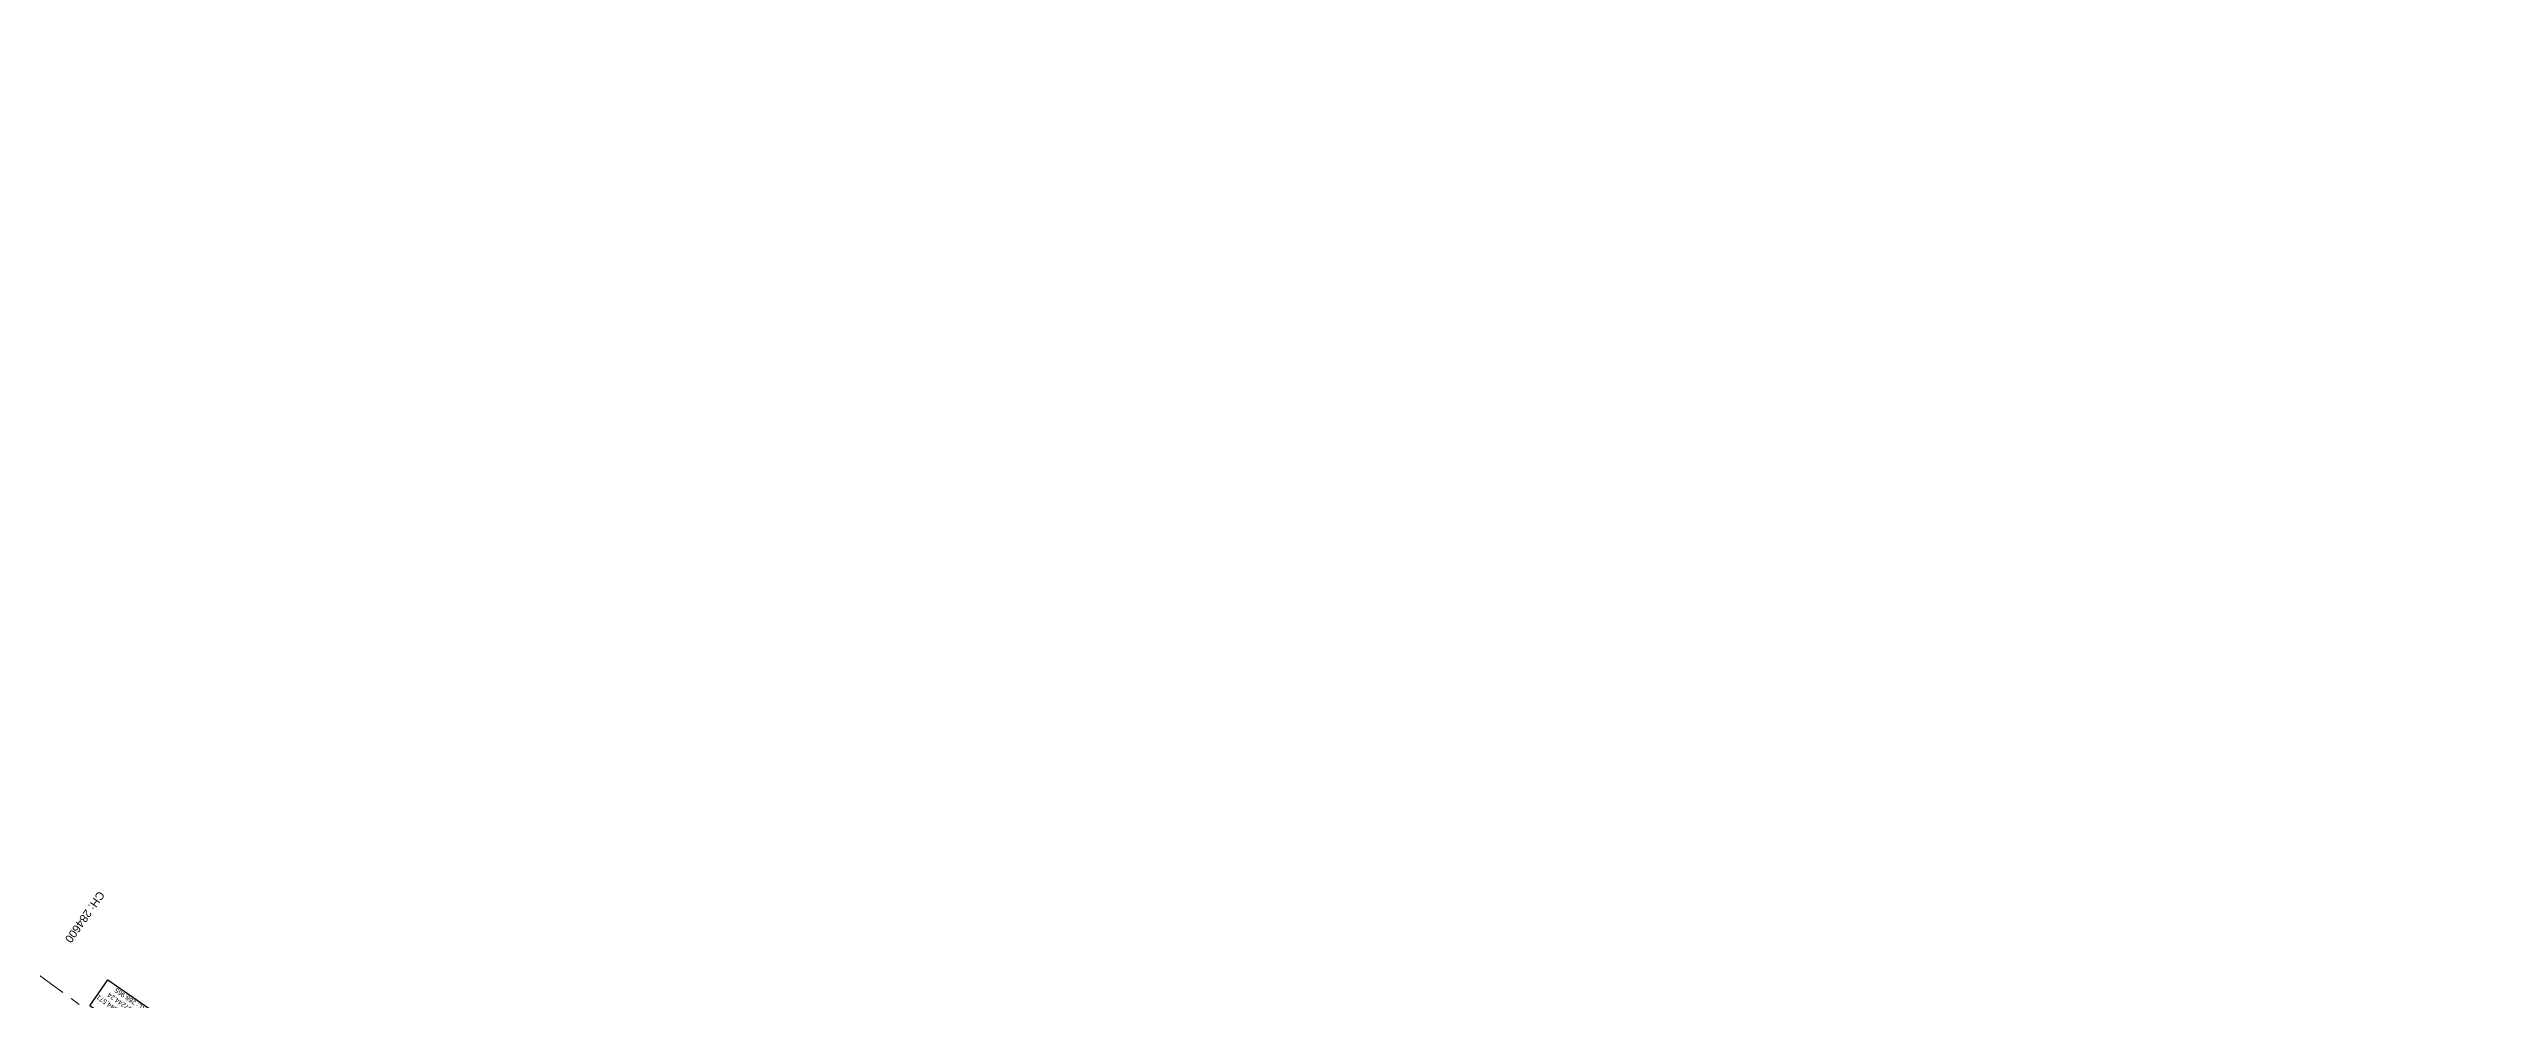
# Model space of a CAD drawing. Header units: metres. Extents: x 646303 to 662875, y 3366650 to 3378730.
# Drawn here: x 657222 to 657982, y 3370665 to 3370962 of the extents above; entities that cross this region are included whole.
import ezdxf

# ---------------------------------------------------------------- set-up
doc = ezdxf.new("R2010")
doc.units = ezdxf.units.M
doc.header["$MEASUREMENT"] = 0
doc.linetypes.add('CENTER', pattern=[50.8, 31.75, -6.35, 6.35, -6.35])
doc.layers.add('Existing Chainage', color=7, linetype='Continuous', lineweight=0)
doc.layers.add('Existing Railway Boundary', color=7, linetype='CENTER', lineweight=0)
doc.layers.add('STYLEREMARK', color=251, linetype='Continuous')
doc.styles.get("Standard").update_dxf_attribs({"font": 'arial.ttf'})
doc.styles.add('Style-Arial', font='arial.ttf')

msp = doc.modelspace()

# ---------------------------------------------------------------- linework, layer by layer
at = {"layer": 'Existing Railway Boundary', "ltscale": 0.5, "flags": 128}
msp.add_lwpolyline([(655695.3663, 3371793.5754), (655711.513, 3371783.725), (655837.338, 3371666.516), (655896.664, 3371625.403), (655948.651, 3371583.092), (656061.421, 3371499.73), (656120.179, 3371458.709), (656118.6808, 3371456.563), (656134.1953, 3371445.8056), (656188.091, 3371409.1919), (656258.3483, 3371360.6965), (656306.8076, 3371328.3967), (656307.819, 3371318.333), (656341.8204, 3371294.614), (656352.8104, 3371286.9291), (656353.0349, 3371293.9581), (656399.4885, 3371257.2079), (656467.3874, 3371205.4259), (656519.3943, 3371165.6705), (656561.1332, 3371134.4643), (656696.879, 3371057.135), (656765.103, 3370991.786), (657190.218, 3370693.611), (657248.163, 3370651.07), (657303.369, 3370611.936), (657357.203, 3370574.315), (657469.447, 3370495.885), (657520.561, 3370458.991), (657571.453, 3370422.647), (657746.082, 3370302.773), (657804.987, 3370261.127), (657862.698, 3370218.121), (657973.403, 3370140.319), (658020.448, 3370106.576)], dxfattribs=at)
at = {"layer": 'STYLEREMARK', "linetype": 'Continuous'}
msp.add_lwpolyline([(657234.5179, 3370663.1779), (657240.075, 3370671.2499), (657252.9969, 3370662.354), (657247.4398, 3370654.2819)], close=True, dxfattribs=at)

# ---------------------------------------------------------------- texts
at = {"layer": 'Existing Chainage', "color": 0, "linetype": 'Continuous', "lineweight": 0, "insert": (657227.5705, 3370683.2773), "char_height": 2.5, "attachment_point": 6, "rotation": 234.9095266, "line_spacing_factor": 0.6, "style": 'Style-Arial'}
msp.add_mtext('CH: 284600', dxfattribs=at)
at = {"layer": 'STYLEREMARK', "linetype": 'Continuous', "insert": (657236.6096, 3370662.2517, -397.8593), "char_height": 1.5, "width": 25.715213, "attachment_point": 2, "rotation": 145.4550059}
msp.add_mtext('\\pxql;S-15\\PN: 3370644.571\\PE: 657244.24\\PRL: 268.965', dxfattribs=at)

doc.saveas('drawing.dxf')
